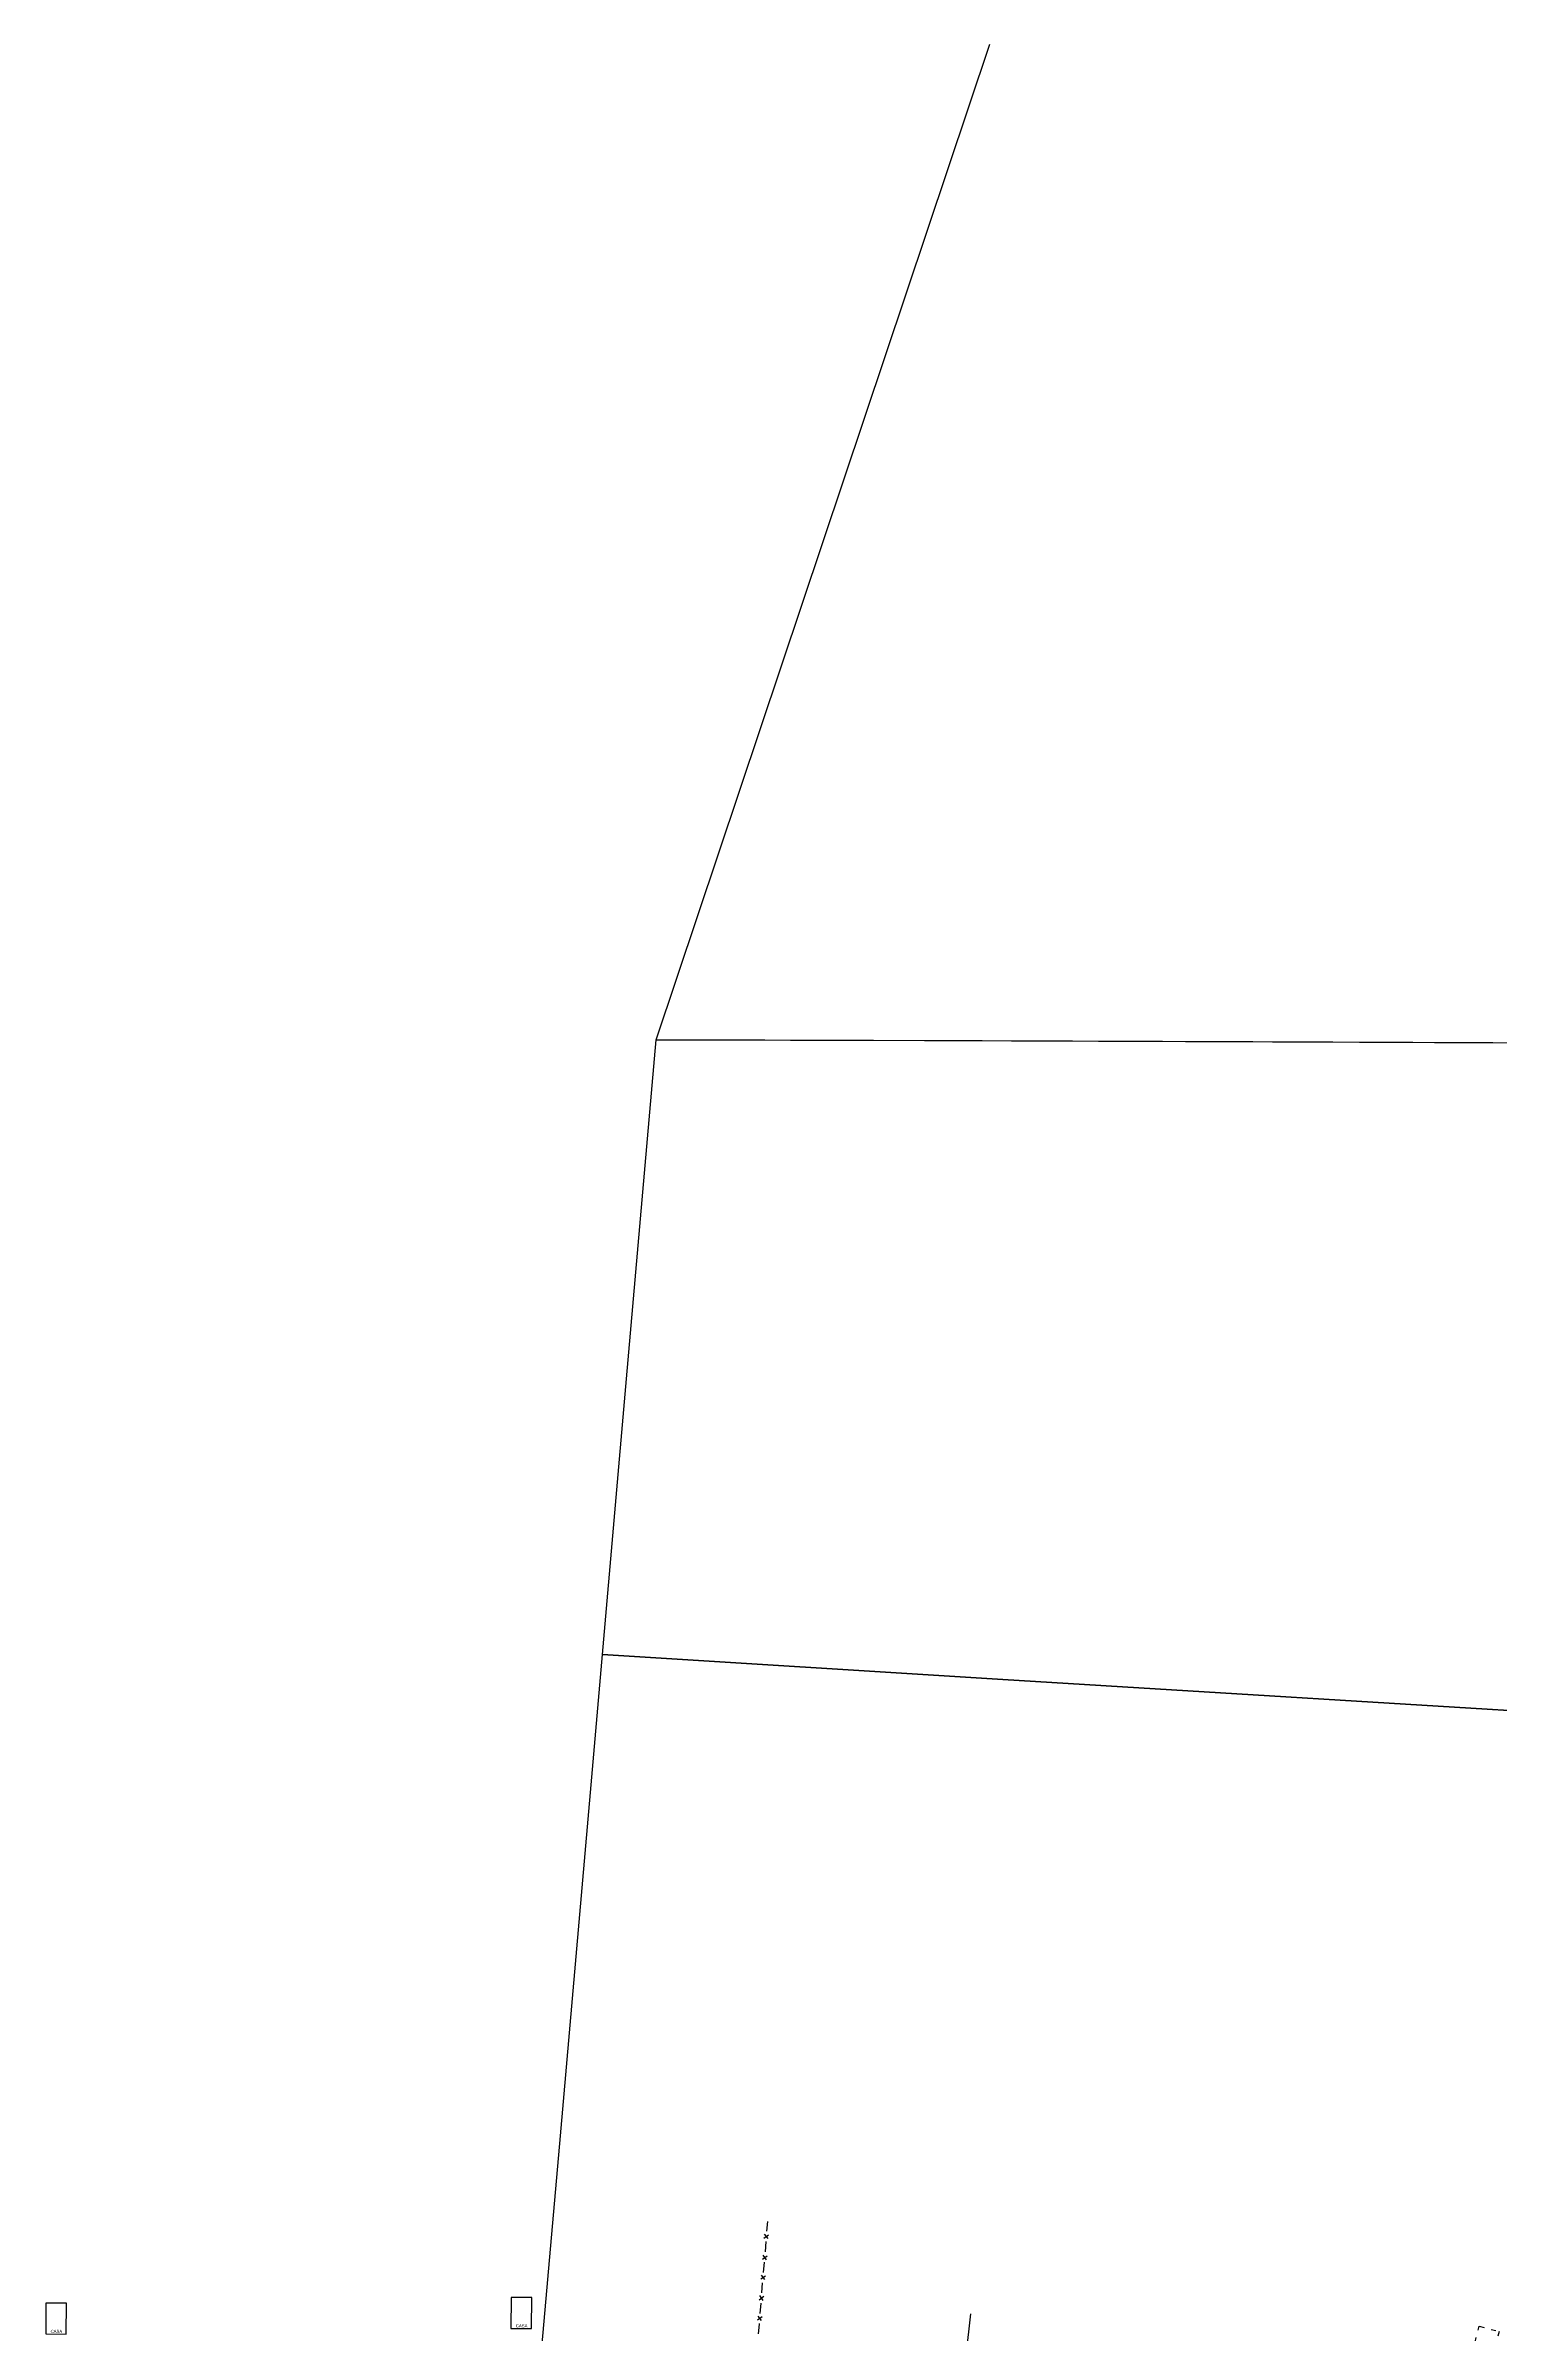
# Model space of a CAD drawing. Extents: x 714896 to 749292, y 8417558 to 8447149.
# Drawn here: x 737792 to 738499, y 8424592 to 8425704 of the extents above; entities that cross this region are included whole.
import ezdxf
from ezdxf.enums import TextEntityAlignment as Align

# ---------------------------------------------------------------- set-up
doc = ezdxf.new("R2010")
doc.units = 0
doc.header["$MEASUREMENT"] = 0
doc.linetypes.add('ACAD_ISO03W100', pattern=[30, 12, -18])
for name, color, linetype in [('LOTE', 7, 'CONTINUOUS'), ('NUM-PORTA', 7, 'CONTINUOUS'), ('QUADRA', 6, 'CONTINUOUS')]:
    doc.layers.add(name, color=color, linetype=linetype)

msp = doc.modelspace()

# ---------------------------------------------------------------- linework, layer by layer
at = {"layer": 'LOTE', "color": 7}
for p, q in [((738141.1, 8424638.6), (738143.4, 8424640.2)), ((738143.1, 8424638.3), (738141.4, 8424640.5)), ((738140.4, 8424628.3), (738142.7, 8424629.9)), ((738142.4, 8424628), (738140.7, 8424630.2)), ((738139.6, 8424618.7), (738141.9, 8424620.3)), ((738141.6, 8424618.4), (738139.9, 8424620.6)), ((738138.8, 8424608.6), (738141.1, 8424610.3)), ((738140.8, 8424608.3), (738139.1, 8424610.6)), ((738138, 8424598.8), (738140.2, 8424600.4)), ((738139.9, 8424598.5), (738138.3, 8424600.7)), ((738138.5, 8424592), (738138.9, 8424596.8))]:
    msp.add_line(p, q, dxfattribs=at)
at = {"layer": 'LOTE'}
for p, q in [((737792.2, 8424607), (737792.1, 8424592)), ((737802.2, 8424606.9), (737792.2, 8424607)), ((737802.1, 8424591.9), (737802.2, 8424606.9)), ((738018.3, 8424609.7), (738018.2, 8424594.7)), ((738028.3, 8424609.7), (738018.3, 8424609.7)), ((738028.2, 8424594.7), (738028.3, 8424609.7)), ((737792.1, 8424592), (737802.1, 8424591.9)), ((738018.2, 8424594.7), (738028.2, 8424594.7))]:
    msp.add_line(p, q, dxfattribs=at)
at = {"layer": 'LOTE', "color": 7}
for points in [[(738142.6, 8424641.9), (738143, 8424646.6)], [(738141.8, 8424631.9), (738142.2, 8424636.9)], [(738140.9, 8424621.9), (738141.4, 8424626.9)], [(738140.1, 8424611.9), (738140.5, 8424616.9)], [(738139.3, 8424601.9), (738139.7, 8424606.9)], [(738234.8, 8424541.1), (738241.6, 8424601.7)], [(738138.9, 8424596.8), (738138.9, 8424597)]]:
    msp.add_lwpolyline(points, dxfattribs=at)
at = {"layer": 'LOTE', "color": 7, "linetype": 'ACAD_ISO03W100', "ltscale": 0.2}
msp.add_lwpolyline([(738495.5, 8424582.4), (738493.3, 8424573.8), (738483.6, 8424576.4), (738488.7, 8424595.7), (738498.4, 8424593.2), (738495.8, 8424583.4)], dxfattribs=at)
at = {"layer": 'QUADRA'}
msp.add_lwpolyline([(738843.7, 8425712.8), (738859, 8425694.6), (738875.8, 8425674.6), (738890.6, 8425656.9), (738902.6, 8425642.6), (738917.4, 8425625), (738925.9, 8425614.8), (738945.7, 8425591.3), (738963.5, 8425570.1), (738975.4, 8425555.9), (738987, 8425542), (738967.2, 8425512.2), (738919.9, 8425441.3), (738885.8, 8425390), (738822, 8425350.1), (738720, 8425286.3), (738659.5, 8425248.4), (738612.5, 8425219), (738495.3, 8425219.4), (738378.7, 8425219.9), (738247.1, 8425220.4), (738088.8, 8425220.9), (738250.9, 8425704.7)], dxfattribs=at)
at = {"layer": 'QUADRA', "color": 6}
msp.add_lwpolyline([(739098, 8424858.5), (738257.2, 8424910.1), (738062.7, 8424922.1), (738062.7, 8424922.1), (738074.4, 8425056.2), (738088.8, 8425220.9), (738219.2, 8425220.5), (738430.6, 8425219.7), (738612.5, 8425219)], dxfattribs=at)
at = {"layer": 'QUADRA', "color": 6, "linetype": 'CONTINUOUS'}
msp.add_lwpolyline([(738030, 8424548.6), (738042.2, 8424688.2), (738057.2, 8424858.9), (738062.7, 8424922.1), (738062.7, 8424922.1), (738257.2, 8424910.1), (738770.2, 8424878.6)], dxfattribs=at)

# ---------------------------------------------------------------- texts
at = {"layer": 'NUM-PORTA'}
for p in [(737797.3, 8424592.5), (738023.4, 8424595.2)]:
    msp.add_text('CASA', height=1.5, rotation=359.9084, dxfattribs=at).set_placement(p, align=Align.CENTER)

doc.saveas('drawing.dxf')
